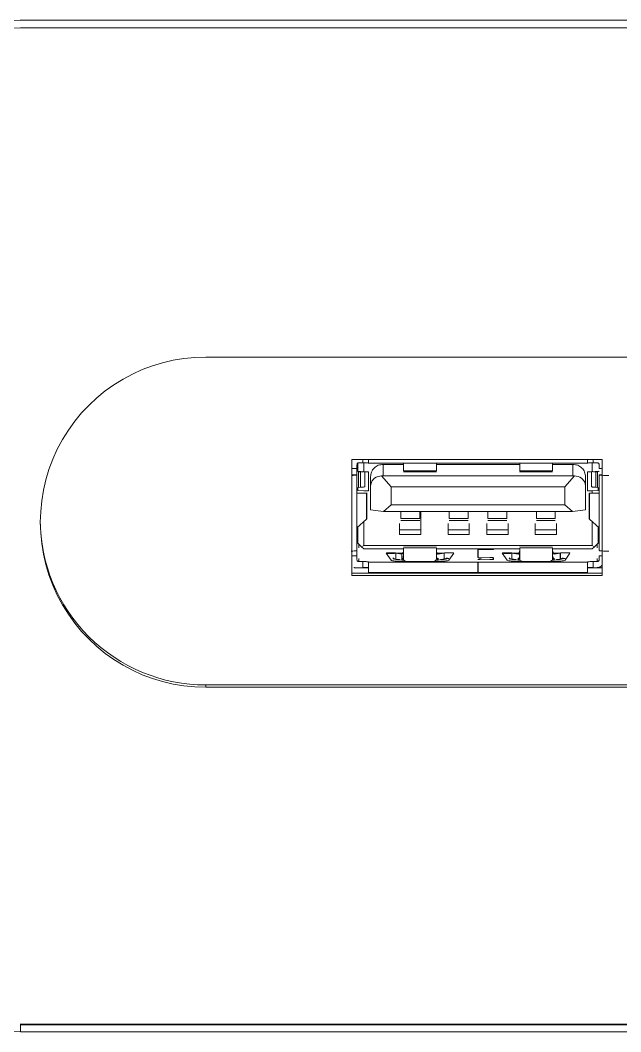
# Model space of a CAD drawing. Header units: inches. Extents: x -1 to 190, y -8 to 118.
# Drawn here: x 59.75 to 60.971, y 101.087 to 103.144 of the extents above; entities that cross this region are included whole.
import ezdxf

# ---------------------------------------------------------------- set-up
doc = ezdxf.new("R2010")
doc.units = ezdxf.units.IN
doc.layers.add('ZANO_R', color=7, linetype='Continuous', lineweight=0)

msp = doc.modelspace()

# ---------------------------------------------------------------- linework, layer by layer
at = {"layer": 'ZANO_R'}
for p, q in [((63.93079, 103.14435), (59.74988, 103.14435)), ((59.75048, 103.1287), (63.93138, 103.1287)), ((63.55345, 102.45924), (60.12722, 102.45924)), ((60.93298, 102.25094), (60.42416, 102.25094)), ((60.42416, 102.25094), (60.42416, 102.01538)), ((60.43662, 102.22716), (60.43662, 102.24379)), ((60.44646, 102.24439), (60.43859, 102.24439)), ((60.44646, 102.25094), (60.44646, 102.24439)), ((60.44844, 102.22623), (60.44844, 102.24436)), ((60.9033, 102.24346), (60.45828, 102.24346)), ((60.52917, 102.24346), (60.52917, 102.22822)), ((60.59612, 102.24346), (60.59612, 102.22822)), ((60.76546, 102.24346), (60.76546, 102.22822)), ((60.83241, 102.24346), (60.83241, 102.22822)), ((60.91314, 102.24436), (60.91314, 102.22623)), ((60.91511, 102.25094), (60.91511, 102.24439)), ((60.92299, 102.24439), (60.91511, 102.24439)), ((60.93298, 102.01538), (60.93298, 102.25094)), ((60.43465, 102.23261), (60.42416, 102.23261)), ((60.43465, 102.24046), (60.43465, 102.23261)), ((60.43465, 102.22667), (60.43563, 102.22672)), ((60.44844, 102.22623), (60.43662, 102.22716)), ((60.44154, 102.22592), (60.43761, 102.22574)), ((60.43761, 102.22574), (60.43761, 102.19433)), ((60.44154, 102.22592), (60.44154, 102.19451)), ((60.45828, 102.22623), (60.44844, 102.22623)), ((60.4504, 102.19571), (60.4504, 102.22623)), ((60.45828, 102.22623), (60.45828, 102.18697)), ((60.48782, 102.21787), (60.48782, 102.24115)), ((60.52867, 102.24115), (60.48782, 102.24115)), ((60.52909, 102.226), (60.59619, 102.226)), ((60.52912, 102.23781), (60.52917, 102.23781)), ((60.59612, 102.22822), (60.52917, 102.22822)), ((60.59612, 102.23781), (60.59617, 102.23781)), ((60.76496, 102.24115), (60.59662, 102.24115)), ((60.76535, 102.23781), (60.76546, 102.23781)), ((60.76541, 102.226), (60.83246, 102.226)), ((60.83241, 102.22822), (60.76546, 102.22822)), ((60.83241, 102.23781), (60.83252, 102.23781)), ((60.87376, 102.24115), (60.83291, 102.24115)), ((60.87376, 102.24115), (60.87376, 102.21787)), ((60.91314, 102.22623), (60.9033, 102.22623)), ((60.9033, 102.22623), (60.9033, 102.18697)), ((60.91117, 102.19571), (60.91117, 102.22623)), ((60.92496, 102.22716), (60.91314, 102.22623)), ((60.92397, 102.22574), (60.92003, 102.22592)), ((60.92003, 102.19451), (60.92003, 102.22592)), ((60.92397, 102.19433), (60.92397, 102.22574)), ((60.92594, 102.22672), (60.92692, 102.22667)), ((60.92692, 102.24046), (60.92692, 102.23261)), ((60.93298, 102.23261), (60.92692, 102.23261)), ((60.43465, 102.21991), (60.42416, 102.21991)), ((60.43465, 102.21991), (60.43465, 102.06601)), ((60.46222, 102.21563), (60.46222, 102.19539)), ((60.48477, 102.21766), (60.48782, 102.21787)), ((60.48477, 102.21766), (60.50428, 102.19557)), ((60.87376, 102.21787), (60.48782, 102.21787)), ((60.8768, 102.21766), (60.85729, 102.19557)), ((60.87376, 102.21787), (60.8768, 102.21766)), ((60.89936, 102.21563), (60.89936, 102.19539)), ((60.92692, 102.21991), (60.92692, 102.06601)), ((60.93298, 102.21991), (60.92692, 102.21991)), ((60.44249, 102.18256), (60.43449, 102.18262)), ((60.45413, 102.1824), (60.43465, 102.18259)), ((60.43662, 102.19427), (60.43662, 102.1879)), ((60.43662, 102.1879), (60.44844, 102.18697)), ((60.44154, 102.19451), (60.43761, 102.19433)), ((60.44249, 102.18256), (60.45413, 102.1824)), ((60.44634, 102.18251), (60.446, 102.18251)), ((60.44844, 102.18697), (60.45828, 102.18697)), ((60.45399, 102.18264), (60.45413, 102.1824)), ((60.45413, 102.12937), (60.45413, 102.1824)), ((60.45443, 102.12945), (60.45443, 102.18305)), ((60.46222, 102.19539), (60.46222, 102.14867)), ((60.85729, 102.19557), (60.50428, 102.19557)), ((60.50428, 102.15866), (60.50428, 102.19557)), ((60.85729, 102.19557), (60.85729, 102.15866)), ((60.89936, 102.14867), (60.89936, 102.19539)), ((60.9033, 102.18697), (60.91314, 102.18697)), ((60.90679, 102.18286), (60.90679, 102.12958)), ((60.90709, 102.1824), (60.90723, 102.18264)), ((60.90709, 102.1824), (60.91873, 102.18256)), ((60.90709, 102.1824), (60.92692, 102.18253)), ((60.90709, 102.12969), (60.90709, 102.1824)), ((60.92496, 102.1879), (60.91314, 102.18697)), ((60.91314, 102.18697), (60.91314, 102.18259)), ((60.91873, 102.18256), (60.92749, 102.18262)), ((60.92397, 102.19433), (60.92003, 102.19451)), ((60.92496, 102.19427), (60.92496, 102.1879)), ((60.48853, 102.1451), (60.46222, 102.14867)), ((60.50428, 102.15866), (60.48853, 102.1451)), ((60.87305, 102.1451), (60.48853, 102.1451)), ((60.85729, 102.15866), (60.50428, 102.15866)), ((60.52376, 102.1451), (60.52376, 102.13127)), ((60.56215, 102.1451), (60.56215, 102.13127)), ((60.56461, 102.1451), (60.56461, 102.09824)), ((60.62222, 102.1451), (60.62222, 102.13127)), ((60.6606, 102.1451), (60.6606, 102.13127)), ((60.70098, 102.1451), (60.70098, 102.13127)), ((60.73936, 102.1451), (60.73936, 102.13127)), ((60.79943, 102.1451), (60.79943, 102.13127)), ((60.83782, 102.1451), (60.83782, 102.13127)), ((60.87305, 102.1451), (60.85729, 102.15866)), ((60.89936, 102.14867), (60.87305, 102.1451)), ((60.43465, 102.11188), (60.45413, 102.12937)), ((60.44844, 102.07626), (60.44844, 102.12426)), ((60.45413, 102.12937), (60.45399, 102.13031)), ((60.52129, 102.12059), (60.52129, 102.09824)), ((60.52367, 102.12698), (60.56224, 102.12698)), ((60.56215, 102.13127), (60.52376, 102.13127)), ((60.61975, 102.12059), (60.61975, 102.09824)), ((60.62213, 102.12698), (60.66069, 102.12698)), ((60.6606, 102.13127), (60.62222, 102.13127)), ((60.66307, 102.12059), (60.66307, 102.09824)), ((60.69851, 102.12059), (60.69851, 102.09824)), ((60.70089, 102.12698), (60.73946, 102.12698)), ((60.73936, 102.13127), (60.70098, 102.13127)), ((60.74183, 102.12059), (60.74183, 102.09824)), ((60.79697, 102.12059), (60.79697, 102.09824)), ((60.79935, 102.12698), (60.83791, 102.12698)), ((60.83782, 102.13127), (60.79943, 102.13127)), ((60.84028, 102.12059), (60.84028, 102.09824)), ((60.90723, 102.13063), (60.90709, 102.12969)), ((60.92692, 102.11191), (60.90709, 102.12969)), ((60.91314, 102.12427), (60.91314, 102.07626)), ((60.43662, 102.11365), (60.43662, 102.08111)), ((60.52129, 102.10797), (60.56461, 102.10797)), ((60.61975, 102.10797), (60.66307, 102.10797)), ((60.69851, 102.10797), (60.74183, 102.10797)), ((60.79697, 102.10797), (60.84028, 102.10797)), ((60.92496, 102.11367), (60.92496, 102.08111)), ((60.43662, 102.09446), (60.43465, 102.09446)), ((60.43465, 102.09229), (60.43489, 102.09229)), ((60.43465, 102.08992), (60.43662, 102.08992)), ((60.44371, 102.07349), (60.43662, 102.08111)), ((60.52129, 102.09824), (60.56461, 102.09824)), ((60.61975, 102.09824), (60.66307, 102.09824)), ((60.69851, 102.09824), (60.74183, 102.09824)), ((60.79697, 102.09824), (60.84028, 102.09824)), ((60.91787, 102.07349), (60.92496, 102.08111)), ((60.92496, 102.09446), (60.92692, 102.09446)), ((60.92496, 102.08992), (60.92692, 102.08992)), ((60.43859, 102.07814), (60.43938, 102.07814)), ((60.43859, 102.07814), (60.43859, 102.07166)), ((60.44844, 102.07626), (60.44371, 102.07349)), ((60.44371, 102.07349), (60.44844, 102.06933)), ((60.91314, 102.07626), (60.44844, 102.07626)), ((60.52917, 102.06933), (60.44844, 102.06933)), ((60.49382, 102.06048), (60.50391, 102.04602)), ((60.52772, 102.06061), (60.51348, 102.06061)), ((60.52584, 102.05815), (60.51348, 102.06061)), ((60.5135, 102.04914), (60.5135, 102.06052)), ((60.52584, 102.05815), (60.52584, 102.04634)), ((60.5291, 102.05584), (60.52904, 102.06481)), ((60.52917, 102.06355), (60.52905, 102.06355)), ((60.59617, 102.07536), (60.52912, 102.07536)), ((60.52917, 102.0715), (60.59612, 102.0715)), ((60.52917, 102.0715), (60.52917, 102.04917)), ((60.59612, 102.0715), (60.59612, 102.04917)), ((60.76546, 102.06933), (60.59612, 102.06933)), ((60.59618, 102.05584), (60.59624, 102.06481)), ((60.61182, 102.06061), (60.59756, 102.06061)), ((60.61182, 102.06061), (60.59945, 102.05815)), ((60.61182, 102.06061), (60.61179, 102.04879)), ((60.61187, 102.04885), (60.61184, 102.06061)), ((60.62137, 102.04602), (60.63146, 102.06048)), ((60.6804, 102.06767), (60.6804, 102.05156)), ((60.68118, 102.05153), (60.68118, 102.06767)), ((60.68801, 102.06811), (60.6863, 102.06813)), ((60.6863, 102.06807), (60.68779, 102.06805)), ((60.68779, 102.06805), (60.70468, 102.06765)), ((60.7049, 102.06771), (60.68801, 102.06811)), ((60.68801, 102.06811), (60.68801, 102.06805)), ((60.70468, 102.06765), (60.70639, 102.06763)), ((60.70639, 102.06769), (60.7049, 102.06771)), ((60.71151, 102.06933), (60.71151, 102.0681)), ((60.71229, 102.0681), (60.71229, 102.06933)), ((60.73011, 102.06048), (60.7402, 102.04602)), ((60.76401, 102.06061), (60.74977, 102.06061)), ((60.76213, 102.05815), (60.74977, 102.06061)), ((60.74979, 102.04879), (60.74977, 102.06061)), ((60.74979, 102.04914), (60.74979, 102.06052)), ((60.76539, 102.05584), (60.76533, 102.06481)), ((60.83249, 102.07536), (60.76538, 102.07536)), ((60.76546, 102.06355), (60.76541, 102.06355)), ((60.76546, 102.0715), (60.83241, 102.0715)), ((60.76546, 102.0715), (60.76546, 102.04917)), ((60.83241, 102.0715), (60.83241, 102.04917)), ((60.91314, 102.06933), (60.83241, 102.06933)), ((60.83246, 102.06355), (60.83241, 102.06355)), ((60.83253, 102.06481), (60.83248, 102.05584)), ((60.84811, 102.06061), (60.83386, 102.06061)), ((60.84811, 102.06061), (60.83573, 102.05815)), ((60.84811, 102.06061), (60.84808, 102.04879)), ((60.84816, 102.04885), (60.84814, 102.06061)), ((60.85767, 102.04602), (60.86775, 102.06048)), ((60.91314, 102.07626), (60.91787, 102.07349)), ((60.91314, 102.06933), (60.91787, 102.07349)), ((60.92219, 102.07814), (60.92299, 102.07814)), ((60.92299, 102.07166), (60.92299, 102.07814)), ((60.42416, 102.05515), (60.43465, 102.05515)), ((60.43465, 102.05515), (60.43465, 102.0473)), ((60.43859, 102.0495), (60.43859, 102.04337)), ((60.44646, 102.04337), (60.43859, 102.04337)), ((60.44646, 102.04337), (60.44646, 102.03199)), ((60.6804, 102.04245), (60.45828, 102.04245)), ((60.50812, 102.04942), (60.50859, 102.04822)), ((60.52584, 102.04634), (60.51442, 102.04861)), ((60.51607, 102.04729), (60.52106, 102.04729)), ((60.52579, 102.04633), (60.52917, 102.04633)), ((60.53537, 102.04368), (60.58992, 102.04368)), ((60.59612, 102.04633), (60.59949, 102.04633)), ((60.59945, 102.0506), (60.59945, 102.04634)), ((60.61179, 102.04879), (60.59945, 102.04634)), ((60.60422, 102.04729), (60.60922, 102.04729)), ((60.61669, 102.04822), (60.61771, 102.05084)), ((60.9033, 102.04245), (60.68118, 102.04245)), ((60.68779, 102.05114), (60.6863, 102.05112)), ((60.6863, 102.0511), (60.68788, 102.05112)), ((60.68788, 102.048), (60.6863, 102.04801)), ((60.6863, 102.04798), (60.68779, 102.04797)), ((60.70468, 102.05154), (60.68779, 102.05114)), ((60.68779, 102.04797), (60.70468, 102.04757)), ((60.68788, 102.05112), (60.70494, 102.05149)), ((60.70502, 102.04762), (60.68788, 102.048)), ((60.68788, 102.048), (60.68788, 102.04797)), ((60.70468, 102.05154), (60.70468, 102.05148)), ((60.70468, 102.04757), (60.70639, 102.04755)), ((60.70639, 102.04761), (60.70502, 102.04762)), ((60.71151, 102.0511), (60.71151, 102.04801)), ((60.71229, 102.04801), (60.71229, 102.0511)), ((60.74442, 102.04942), (60.74488, 102.04822)), ((60.76213, 102.04634), (60.74979, 102.04879)), ((60.75236, 102.04729), (60.75735, 102.04729)), ((60.76208, 102.04633), (60.76546, 102.04633)), ((60.76213, 102.0506), (60.76213, 102.04634)), ((60.77166, 102.04368), (60.82621, 102.04368)), ((60.83241, 102.04633), (60.83579, 102.04633)), ((60.83573, 102.0506), (60.83573, 102.04634)), ((60.83573, 102.04634), (60.84716, 102.04861)), ((60.84052, 102.04729), (60.84551, 102.04729)), ((60.85298, 102.04822), (60.85345, 102.04942)), ((60.92299, 102.04337), (60.91511, 102.04337)), ((60.91511, 102.03199), (60.91511, 102.04337)), ((60.92299, 102.04337), (60.92299, 102.0495)), ((60.92692, 102.05515), (60.92692, 102.0473)), ((60.92692, 102.05515), (60.93298, 102.05515)), ((60.42416, 102.02001), (60.93298, 102.02001)), ((60.42874, 102.03075), (60.42874, 102.03199)), ((60.45828, 102.03075), (60.42874, 102.03075)), ((60.45828, 102.02001), (60.45828, 102.02128)), ((60.45828, 102.02128), (60.6804, 102.02128)), ((60.68118, 102.03075), (60.6804, 102.03075)), ((60.6804, 102.02128), (60.6804, 102.02001)), ((60.68118, 102.02128), (60.9033, 102.02128)), ((60.68118, 102.02001), (60.68118, 102.02128)), ((60.93283, 102.03075), (60.9033, 102.03075)), ((60.9033, 102.02128), (60.9033, 102.02001)), ((60.93283, 102.03199), (60.93283, 102.03075)), ((60.42416, 102.01538), (60.93298, 102.01538)), ((60.12722, 101.78791), (60.12722, 101.79255)), ((60.12722, 101.79255), (63.55345, 101.79255)), ((60.12722, 101.78791), (63.55345, 101.78791)), ((59.74988, 101.10281), (63.93079, 101.10281)), ((59.75048, 101.10106), (59.75048, 101.08715)), ((63.93138, 101.10106), (59.75048, 101.10106)), ((63.93138, 101.08715), (59.75048, 101.08715))]:
    msp.add_line(p, q, dxfattribs=at)
at = {"layer": 'ZANO_R', "flags": 128}
for points in [[(60.49381, 102.06052), (60.49456, 102.06082), (60.49669, 102.06107), (60.49989, 102.06124), (60.50366, 102.0613), (60.50742, 102.06124), (60.51062, 102.06107), (60.51275, 102.06082), (60.5135, 102.06052), (60.51275, 102.06023), (60.51062, 102.05998), (60.50742, 102.05981), (60.50366, 102.05975), (60.49989, 102.05981), (60.49669, 102.05998), (60.49456, 102.06023), (60.49381, 102.06052)], [(60.7301, 102.06052), (60.73085, 102.06082), (60.73298, 102.06107), (60.73618, 102.06124), (60.73994, 102.0613), (60.74371, 102.06124), (60.74691, 102.06107), (60.74904, 102.06082), (60.74979, 102.06052), (60.74904, 102.06023), (60.74691, 102.05998), (60.74371, 102.05981), (60.73994, 102.05975), (60.73618, 102.05981), (60.73298, 102.05998), (60.73085, 102.06023), (60.7301, 102.06052)]]:
    msp.add_lwpolyline(points, dxfattribs=at)
at = {"layer": 'ZANO_R'}
for centre, radius, start, end in [((59.74963, 102.35566), 0.78869, 89.98164, 138.27164), ((59.75022, 102.34), 0.7887, 89.9817, 138.27082), ((60.12642, 102.12358), 0.33567, 89.8632, 270.1368), ((60.12666, 102.12869), 0.33614, 180.08152, 270.09531), ((59.75023, 101.87585), 0.7887, 221.72851, 270.01821)]:
    msp.add_arc(centre, radius, start, end, dxfattribs=at)
for points, knots in [([(60.43465, 102.24046), (60.43471, 102.24098), (60.43483, 102.242), (60.43574, 102.24331), (60.43704, 102.24421), (60.43808, 102.24433), (60.43859, 102.24439)], [0, 0, 0, 0, 0.2499161, 0.4998008, 0.7500827, 1, 1, 1, 1]), ([(60.45828, 102.24346), (60.4581, 102.24358), (60.45775, 102.24383), (60.45502, 102.24413), (60.45111, 102.24435), (60.44801, 102.24438), (60.44646, 102.24439)], [0, 0, 0, 0, 0.2500011, 0.4999345, 0.7500696, 1, 1, 1, 1]), ([(60.45828, 102.25114), (60.45828, 102.25008), (60.45828, 102.24692), (60.45828, 102.2438), (60.45828, 102.24357), (60.45828, 102.24346)], [0, 0, 0, 0, 0.1999578, 0.5998467, 1, 1, 1, 1]), ([(60.9033, 102.24346), (60.9033, 102.24357), (60.9033, 102.2438), (60.9033, 102.24692), (60.9033, 102.25008), (60.9033, 102.25114)], [0, 0, 0, 0, 0.4001533, 0.8000422, 1, 1, 1, 1]), ([(60.91511, 102.24439), (60.91356, 102.24438), (60.91047, 102.24435), (60.90656, 102.24413), (60.90383, 102.24383), (60.90347, 102.24358), (60.9033, 102.24346)], [0, 0, 0, 0, 0.2499304, 0.5000655, 0.7499989, 1, 1, 1, 1]), ([(60.92692, 102.24046), (60.92686, 102.24098), (60.92674, 102.242), (60.92584, 102.24331), (60.92453, 102.24421), (60.9235, 102.24433), (60.92299, 102.24439)], [0, 0, 0, 0, 0.2499161, 0.4998008, 0.7500827, 1, 1, 1, 1]), ([(60.43465, 102.23261), (60.43465, 102.23105), (60.43465, 102.22794), (60.43465, 102.22383), (60.43465, 102.2208), (60.43465, 102.22021), (60.43465, 102.21991)], [0, 0, 0, 0, 0.2499728, 0.5000451, 0.7498211, 1, 1, 1, 1]), ([(60.44713, 102.22634), (60.44653, 102.22627), (60.44505, 102.2261), (60.44285, 102.22598), (60.44154, 102.22592)], [0, 0, 0, 0, 0.404757, 1, 1, 1, 1]), ([(60.48782, 102.24115), (60.48446, 102.24077), (60.47775, 102.24), (60.46929, 102.2341), (60.46337, 102.22566), (60.4626, 102.21897), (60.46222, 102.21563)], [0, 0, 0, 0, 0.249946, 0.4999491, 0.7500069, 1, 1, 1, 1]), ([(60.89936, 102.21563), (60.89897, 102.21897), (60.8982, 102.22566), (60.89228, 102.2341), (60.88382, 102.24), (60.87711, 102.24077), (60.87376, 102.24115)], [0, 0, 0, 0, 0.2499931, 0.5000509, 0.750054, 1, 1, 1, 1]), ([(60.92003, 102.22592), (60.91872, 102.22598), (60.91653, 102.2261), (60.91504, 102.22627), (60.91445, 102.22634)], [0, 0, 0, 0, 0.595243, 1, 1, 1, 1]), ([(60.43465, 102.21991), (60.43435, 102.21971), (60.43373, 102.21931), (60.42971, 102.21882), (60.42581, 102.21864), (60.42416, 102.21857)], [0, 0, 0, 0, 0.3651054, 0.7300873, 1, 1, 1, 1]), ([(60.46222, 102.19539), (60.46227, 102.19661), (60.46237, 102.19899), (60.46332, 102.20305), (60.46562, 102.20834), (60.47273, 102.21622), (60.47981, 102.21707), (60.48477, 102.21766)], [0, 0, 0, 0, 0.0660115, 0.1284905, 0.2394027, 0.467235, 1, 1, 1, 1]), ([(60.89936, 102.19539), (60.89932, 102.19662), (60.89925, 102.199), (60.89843, 102.2031), (60.89584, 102.20829), (60.88894, 102.21626), (60.8818, 102.21708), (60.8768, 102.21766)], [0, 0, 0, 0, 0.0661699, 0.1286416, 0.2397649, 0.4674888, 1, 1, 1, 1]), ([(60.94662, 102.21836), (60.94404, 102.21839), (60.93888, 102.21843), (60.93237, 102.21879), (60.92782, 102.2193), (60.92722, 102.21971), (60.92692, 102.21991)], [0, 0, 0, 0, 0.25004913, 0.50005849, 0.749987, 1, 1, 1, 1]), ([(60.4504, 102.19571), (60.45029, 102.19559), (60.45006, 102.19535), (60.44818, 102.19501), (60.44539, 102.19472), (60.44283, 102.19458), (60.44154, 102.19451)], [0, 0, 0, 0, 0.25006272, 0.49983838, 0.74989247, 1, 1, 1, 1]), ([(60.92003, 102.19451), (60.91875, 102.19458), (60.91618, 102.19472), (60.9134, 102.19501), (60.91152, 102.19535), (60.91129, 102.19559), (60.91117, 102.19571)], [0, 0, 0, 0, 0.25010753, 0.50016162, 0.74993728, 1, 1, 1, 1]), ([(60.91522, 102.18251), (60.91497, 102.18251), (60.91472, 102.18251), (60.91481, 102.18251), (60.91481, 102.18251)], [0, 0, 0, 0, 0.9816324, 1, 1, 1, 1]), ([(60.42284, 102.06459), (60.42497, 102.06469), (60.42935, 102.06488), (60.43374, 102.0654), (60.43435, 102.06581), (60.43465, 102.06601)], [0, 0, 0, 0, 0.321282, 0.6605837, 1, 1, 1, 1]), ([(60.43465, 102.06601), (60.43465, 102.06595), (60.43465, 102.06584), (60.43465, 102.06342), (60.43465, 102.05974), (60.43465, 102.05668), (60.43465, 102.05515)], [0, 0, 0, 0, 0.2502292, 0.500083, 0.7500625, 1, 1, 1, 1]), ([(60.50366, 102.0613), (60.50229, 102.06128), (60.50029, 102.06126), (60.49795, 102.06116), (60.49647, 102.06106), (60.49526, 102.06093), (60.49406, 102.06076), (60.49392, 102.06059), (60.49382, 102.06048)], [0, 0, 0, 0, 0.2550833, 0.37642, 0.5002226, 0.6227667, 0.7440544, 1, 1, 1, 1]), ([(60.51348, 102.0606), (60.51317, 102.0607), (60.51258, 102.06089), (60.51029, 102.06112), (60.50722, 102.06127), (60.50486, 102.06129), (60.50366, 102.0613)], [0, 0, 0, 0, 0.2665019, 0.5097488, 0.7491085, 1, 1, 1, 1]), ([(60.51348, 102.06061), (60.51348, 102.05827), (60.51348, 102.05493), (60.51349, 102.05099), (60.51349, 102.04938), (60.5135, 102.04879)], [0, 0, 0, 0, 0.592375, 0.8501999, 1, 1, 1, 1]), ([(60.52904, 102.06481), (60.52851, 102.06282), (60.52744, 102.05884), (60.52638, 102.05838), (60.52584, 102.05815)], [0, 0, 0, 0, 0.4998788, 1, 1, 1, 1]), ([(60.59945, 102.05815), (60.59891, 102.05838), (60.59784, 102.05884), (60.59678, 102.06282), (60.59624, 102.06481)], [0, 0, 0, 0, 0.4998678, 1, 1, 1, 1]), ([(60.62163, 102.0613), (60.62043, 102.06129), (60.61803, 102.06127), (60.61493, 102.06111), (60.61262, 102.06089), (60.6121, 102.0607), (60.61184, 102.06061)], [0, 0, 0, 0, 0.2502504, 0.5002021, 0.7497565, 1, 1, 1, 1]), ([(60.63146, 102.06048), (60.63146, 102.06054), (60.63145, 102.06064), (60.63093, 102.06079), (60.63006, 102.06094), (60.62883, 102.06106), (60.62731, 102.06116), (60.62555, 102.06124), (60.62363, 102.06129), (60.6223, 102.06129), (60.62163, 102.0613)], [0, 0, 0, 0, 0.12460231, 0.2500218, 0.37471286, 0.49966599, 0.62511752, 0.74995993, 0.87496804, 1, 1, 1, 1]), ([(60.6863, 102.06813), (60.68553, 102.06813), (60.68398, 102.06811), (60.68202, 102.06801), (60.68066, 102.06785), (60.68048, 102.06773), (60.6804, 102.06767)], [0, 0, 0, 0, 0.2499868, 0.4997999, 0.7501972, 1, 1, 1, 1]), ([(60.68118, 102.06767), (60.68126, 102.06772), (60.68141, 102.06783), (60.68259, 102.06795), (60.68429, 102.06805), (60.68563, 102.06806), (60.6863, 102.06807)], [0, 0, 0, 0, 0.2499097, 0.5006325, 0.7501269, 1, 1, 1, 1]), ([(60.71151, 102.0681), (60.71143, 102.06804), (60.71128, 102.06794), (60.71009, 102.0678), (60.7084, 102.06771), (60.70706, 102.0677), (60.70639, 102.06769)], [0, 0, 0, 0, 0.2499854, 0.4998485, 0.7500423, 1, 1, 1, 1]), ([(60.70639, 102.06763), (60.70716, 102.06764), (60.70871, 102.06766), (60.71066, 102.06776), (60.71203, 102.06791), (60.71221, 102.06803), (60.71229, 102.0681)], [0, 0, 0, 0, 0.2503455, 0.5003203, 0.7500356, 1, 1, 1, 1]), ([(60.73994, 102.0613), (60.73858, 102.06128), (60.73658, 102.06126), (60.73425, 102.06116), (60.73276, 102.06106), (60.73156, 102.06093), (60.73035, 102.06076), (60.73021, 102.06059), (60.73011, 102.06048)], [0, 0, 0, 0, 0.25484597, 0.37620709, 0.50025764, 0.62264463, 0.74395658, 1, 1, 1, 1]), ([(60.74977, 102.0606), (60.74946, 102.0607), (60.74887, 102.06089), (60.74658, 102.06112), (60.74351, 102.06127), (60.74115, 102.06129), (60.73994, 102.0613)], [0, 0, 0, 0, 0.26656552, 0.50977758, 0.74882282, 1, 1, 1, 1]), ([(60.76533, 102.06481), (60.7648, 102.06282), (60.76373, 102.05884), (60.76266, 102.05838), (60.76213, 102.05815)], [0, 0, 0, 0, 0.4998945, 1, 1, 1, 1]), ([(60.83573, 102.05815), (60.8352, 102.05838), (60.83413, 102.05884), (60.83307, 102.06282), (60.83253, 102.06481)], [0, 0, 0, 0, 0.4998678, 1, 1, 1, 1]), ([(60.85792, 102.0613), (60.85672, 102.06129), (60.85432, 102.06127), (60.85122, 102.06111), (60.84891, 102.06089), (60.84839, 102.0607), (60.84814, 102.06061)], [0, 0, 0, 0, 0.2499818, 0.4999876, 0.7497968, 1, 1, 1, 1]), ([(60.86775, 102.06048), (60.86775, 102.06054), (60.86774, 102.06064), (60.86723, 102.06079), (60.86635, 102.06094), (60.86512, 102.06106), (60.8636, 102.06116), (60.86184, 102.06124), (60.85992, 102.06129), (60.85859, 102.06129), (60.85792, 102.0613)], [0, 0, 0, 0, 0.1245847, 0.2499138, 0.3745872, 0.4997021, 0.6249136, 0.7499952, 0.8749857, 1, 1, 1, 1]), ([(60.92692, 102.06601), (60.92722, 102.0658), (60.92782, 102.0654), (60.93237, 102.06489), (60.93888, 102.06453), (60.94404, 102.06449), (60.94662, 102.06446)], [0, 0, 0, 0, 0.250013, 0.49994151, 0.74995087, 1, 1, 1, 1]), ([(60.43465, 102.0473), (60.43471, 102.04679), (60.43483, 102.04576), (60.43574, 102.04446), (60.43704, 102.04355), (60.43808, 102.04343), (60.43859, 102.04337)], [0, 0, 0, 0, 0.2499045, 0.4997775, 0.7501177, 1, 1, 1, 1]), ([(60.44646, 102.04337), (60.44801, 102.04336), (60.45111, 102.04333), (60.45502, 102.04312), (60.45775, 102.04282), (60.4581, 102.04257), (60.45828, 102.04245)], [0, 0, 0, 0, 0.2499331, 0.50006, 0.7499961, 1, 1, 1, 1]), ([(60.45828, 102.04245), (60.45828, 102.04195), (60.45828, 102.04096), (60.45828, 102.03591), (60.45828, 102.02906), (60.45828, 102.02387), (60.45828, 102.02128)], [0, 0, 0, 0, 0.2500994, 0.5001546, 0.7500243, 1, 1, 1, 1]), ([(60.50391, 102.04602), (60.50457, 102.04571), (60.50588, 102.04509), (60.51323, 102.04432), (60.52342, 102.04379), (60.53138, 102.04372), (60.53537, 102.04368)], [0, 0, 0, 0, 0.2498357, 0.4999804, 0.7499689, 1, 1, 1, 1]), ([(60.50758, 102.05084), (60.50881, 102.04982), (60.51129, 102.04779), (60.51447, 102.04746), (60.51607, 102.04729)], [0, 0, 0, 0, 0.50027397, 1, 1, 1, 1]), ([(60.5291, 102.05584), (60.52856, 102.05301), (60.52747, 102.04734), (60.52639, 102.04667), (60.52584, 102.04634)], [0, 0, 0, 0, 0.499883, 1, 1, 1, 1]), ([(60.53387, 102.04371), (60.53345, 102.04386), (60.5317, 102.0445), (60.52974, 102.04645), (60.52936, 102.04826), (60.52917, 102.04917)], [0, 0, 0, 0, 0.1403539, 0.5699893, 1, 1, 1, 1]), ([(60.58992, 102.04368), (60.5939, 102.04372), (60.60187, 102.04379), (60.61205, 102.04432), (60.6194, 102.04509), (60.62072, 102.04571), (60.62137, 102.04602)], [0, 0, 0, 0, 0.2501247, 0.5000265, 0.7501678, 1, 1, 1, 1]), ([(60.59612, 102.04917), (60.59596, 102.04824), (60.59563, 102.04638), (60.59365, 102.04493), (60.59266, 102.0442)], [0, 0, 0, 0, 0.5002184, 1, 1, 1, 1]), ([(60.59945, 102.04634), (60.5989, 102.04667), (60.59781, 102.04734), (60.59673, 102.05301), (60.59618, 102.05584)], [0, 0, 0, 0, 0.5001253, 1, 1, 1, 1]), ([(60.60922, 102.04729), (60.61081, 102.04746), (60.614, 102.04779), (60.61647, 102.04982), (60.61771, 102.05084)], [0, 0, 0, 0, 0.4995192, 1, 1, 1, 1]), ([(60.62163, 102.04952), (60.62045, 102.04951), (60.61808, 102.04949), (60.61502, 102.04934), (60.6127, 102.04912), (60.61215, 102.04894), (60.61187, 102.04885)], [0, 0, 0, 0, 0.2500766, 0.5002493, 0.7501935, 1, 1, 1, 1]), ([(60.6804, 102.05156), (60.68048, 102.0515), (60.68066, 102.05138), (60.68202, 102.05122), (60.68398, 102.05112), (60.68553, 102.0511), (60.6863, 102.0511)], [0, 0, 0, 0, 0.24989419, 0.50038318, 0.74972483, 1, 1, 1, 1]), ([(60.6863, 102.04801), (60.68553, 102.04801), (60.68398, 102.048), (60.68203, 102.04788), (60.68066, 102.04773), (60.68048, 102.04761), (60.6804, 102.04755)], [0, 0, 0, 0, 0.25033411, 0.50032759, 0.7500392, 1, 1, 1, 1]), ([(60.6804, 102.04245), (60.6804, 102.04195), (60.6804, 102.04096), (60.6804, 102.03591), (60.6804, 102.02906), (60.6804, 102.02387), (60.6804, 102.02128)], [0, 0, 0, 0, 0.2500994, 0.5001546, 0.7500243, 1, 1, 1, 1]), ([(60.6863, 102.05112), (60.68563, 102.05113), (60.68429, 102.05115), (60.6826, 102.05123), (60.68141, 102.05137), (60.68126, 102.05148), (60.68118, 102.05153)], [0, 0, 0, 0, 0.2497857, 0.5000369, 0.7499573, 1, 1, 1, 1]), ([(60.68118, 102.04758), (60.68126, 102.04764), (60.68141, 102.04774), (60.68259, 102.04787), (60.68429, 102.04797), (60.68563, 102.04798), (60.6863, 102.04798)], [0, 0, 0, 0, 0.24986654, 0.50062894, 0.75012518, 1, 1, 1, 1]), ([(60.68118, 102.04245), (60.68118, 102.04195), (60.68118, 102.04096), (60.68118, 102.03591), (60.68118, 102.02906), (60.68118, 102.02387), (60.68118, 102.02128)], [0, 0, 0, 0, 0.2500994, 0.5001546, 0.7500243, 1, 1, 1, 1]), ([(60.71229, 102.0511), (60.71227, 102.05113), (60.71221, 102.0512), (60.71172, 102.05131), (60.71097, 102.0514), (60.70996, 102.05148), (60.70875, 102.05153), (60.70742, 102.05156), (60.70603, 102.05157), (60.70513, 102.05155), (60.70468, 102.05154)], [0, 0, 0, 0, 0.1254081, 0.2497601, 0.3749224, 0.5000499, 0.6252013, 0.7500658, 0.8750086, 1, 1, 1, 1]), ([(60.70494, 102.05149), (60.70533, 102.05149), (60.7061, 102.0515), (60.7073, 102.0515), (60.70845, 102.05147), (60.70948, 102.05142), (60.71035, 102.05136), (60.711, 102.05128), (60.71142, 102.0512), (60.71148, 102.05113), (60.71151, 102.0511)], [0, 0, 0, 0, 0.1245091, 0.2494934, 0.3745003, 0.4992286, 0.624741, 0.7494035, 0.8749774, 1, 1, 1, 1]), ([(60.71151, 102.04801), (60.71143, 102.04796), (60.71128, 102.04785), (60.71009, 102.04772), (60.7084, 102.04763), (60.70706, 102.04762), (60.70639, 102.04761)], [0, 0, 0, 0, 0.2500427, 0.4999631, 0.7502143, 1, 1, 1, 1]), ([(60.70639, 102.04755), (60.70716, 102.04755), (60.70871, 102.04756), (60.71066, 102.04768), (60.71203, 102.04783), (60.71221, 102.04795), (60.71229, 102.04801)], [0, 0, 0, 0, 0.25033411, 0.50032759, 0.7500392, 1, 1, 1, 1]), ([(60.7402, 102.04602), (60.74086, 102.04571), (60.74218, 102.04509), (60.74953, 102.04432), (60.75971, 102.04379), (60.76768, 102.04372), (60.77166, 102.04368)], [0, 0, 0, 0, 0.2498322, 0.4999735, 0.7498753, 1, 1, 1, 1]), ([(60.74386, 102.05084), (60.7451, 102.04982), (60.74758, 102.04779), (60.75077, 102.04746), (60.75236, 102.04729)], [0, 0, 0, 0, 0.5009328, 1, 1, 1, 1]), ([(60.76213, 102.04634), (60.76268, 102.04667), (60.76377, 102.04734), (60.76485, 102.05301), (60.76539, 102.05584)], [0, 0, 0, 0, 0.5001253, 1, 1, 1, 1]), ([(60.77017, 102.04371), (60.76974, 102.04386), (60.768, 102.0445), (60.76603, 102.04645), (60.76565, 102.04826), (60.76546, 102.04917)], [0, 0, 0, 0, 0.1403539, 0.5699893, 1, 1, 1, 1]), ([(60.82621, 102.04368), (60.83019, 102.04372), (60.83816, 102.04379), (60.84834, 102.04432), (60.85569, 102.04509), (60.85701, 102.04571), (60.85767, 102.04602)], [0, 0, 0, 0, 0.2500311, 0.5000196, 0.7501643, 1, 1, 1, 1]), ([(60.83241, 102.04917), (60.83225, 102.04824), (60.83192, 102.04638), (60.82994, 102.04493), (60.82895, 102.0442)], [0, 0, 0, 0, 0.5002184, 1, 1, 1, 1]), ([(60.83573, 102.04634), (60.83519, 102.04667), (60.83411, 102.04734), (60.83302, 102.05301), (60.83248, 102.05584)], [0, 0, 0, 0, 0.500117, 1, 1, 1, 1]), ([(60.84551, 102.04729), (60.8471, 102.04746), (60.85029, 102.04779), (60.85276, 102.04982), (60.854, 102.05084)], [0, 0, 0, 0, 0.49972603, 1, 1, 1, 1]), ([(60.85792, 102.04952), (60.85674, 102.04951), (60.85437, 102.04949), (60.85131, 102.04934), (60.84899, 102.04912), (60.84844, 102.04894), (60.84816, 102.04885)], [0, 0, 0, 0, 0.2498308, 0.5000855, 0.7501117, 1, 1, 1, 1]), ([(60.9033, 102.04245), (60.90347, 102.04257), (60.90383, 102.04282), (60.90656, 102.04312), (60.91047, 102.04333), (60.91356, 102.04336), (60.91511, 102.04337)], [0, 0, 0, 0, 0.2500039, 0.49994, 0.7500669, 1, 1, 1, 1]), ([(60.9033, 102.04245), (60.9033, 102.04195), (60.9033, 102.04096), (60.9033, 102.03591), (60.9033, 102.02906), (60.9033, 102.02387), (60.9033, 102.02128)], [0, 0, 0, 0, 0.2500994, 0.5001546, 0.7500243, 1, 1, 1, 1]), ([(60.92299, 102.04337), (60.9235, 102.04343), (60.92453, 102.04355), (60.92584, 102.04446), (60.92674, 102.04576), (60.92686, 102.04679), (60.92692, 102.0473)], [0, 0, 0, 0, 0.2498823, 0.5002225, 0.7500955, 1, 1, 1, 1]), ([(60.45828, 102.03067), (60.4581, 102.03079), (60.45775, 102.03104), (60.45502, 102.03134), (60.45111, 102.03156), (60.44801, 102.03159), (60.44646, 102.0316)], [0, 0, 0, 0, 0.24997639, 0.49988497, 0.74999536, 1, 1, 1, 1]), ([(60.91511, 102.0316), (60.91356, 102.03159), (60.91047, 102.03156), (60.90656, 102.03134), (60.90383, 102.03104), (60.90347, 102.03079), (60.9033, 102.03067)], [0, 0, 0, 0, 0.25000464, 0.50011503, 0.75002361, 1, 1, 1, 1]), ([(60.93283, 102.03534), (60.93161, 102.03437), (60.92875, 102.03211), (60.92508, 102.03179), (60.92299, 102.0316)], [0, 0, 0, 0, 0.4274683, 1, 1, 1, 1])]:
    msp.add_open_spline(points, degree=3, knots=knots, dxfattribs=at)

doc.saveas('drawing.dxf')
